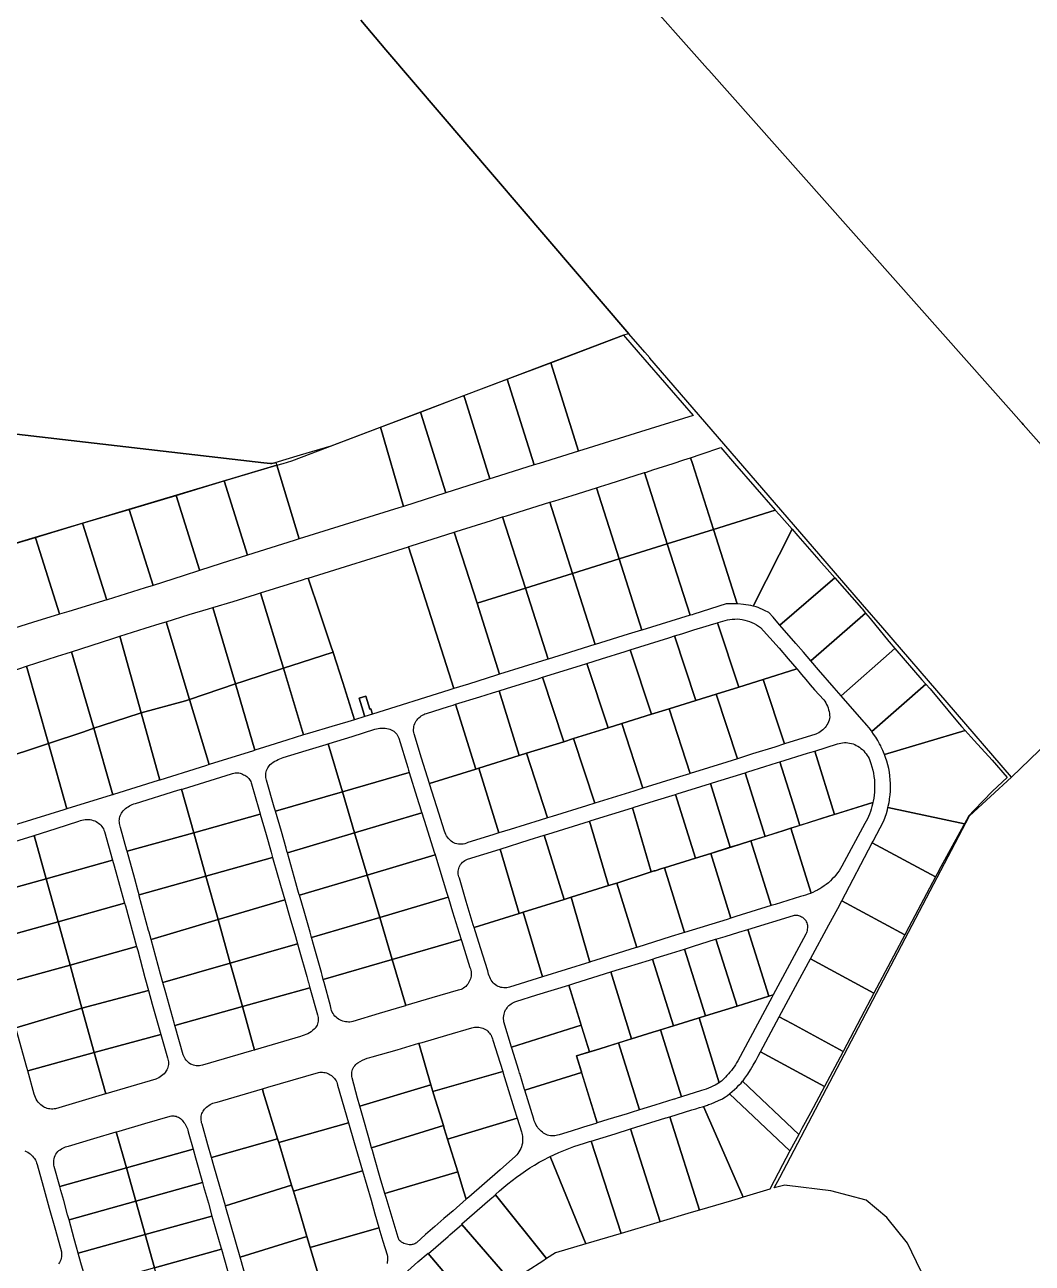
# Model space of a CAD drawing. Header units: metres. Extents: x 3 to 1005126, y 39 to 4383651.
# Drawn here: x 489424 to 489935, y 4357389 to 4358018 of the extents above; entities that cross this region are included whole.
import ezdxf

# ---------------------------------------------------------------- set-up
doc = ezdxf.new("R2010")
doc.units = ezdxf.units.M
doc.header["$MEASUREMENT"] = 0
doc.layers.add('TM_Llucmajor', color=7, linetype='Continuous')

msp = doc.modelspace()

# ---------------------------------------------------------------- linework, layer by layer
at = {"layer": 'TM_Llucmajor', "linetype": 'Continuous', "flags": 128}
for points in [[(490451.25, 4358149.71), (490100.95, 4357807.8), (490013.65, 4357721.66), (489949.23, 4357794.32), (489930.83, 4357815.08), (489930.2, 4357815.79), (489929.73, 4357816.33), (489924.67, 4357822.03), (489771.19, 4357995.14), (489770.61, 4357995.8), (489697.77, 4358077.93)], [(489697.77, 4358077.93), (489770.61, 4357995.8), (489771.19, 4357995.14), (489924.67, 4357822.03), (489929.73, 4357816.33), (489930.2, 4357815.79), (489930.83, 4357815.08), (489949.23, 4357794.32), (490013.65, 4357721.66), (489924.93, 4357635.99), (489859.52, 4357711.82), (489849.18, 4357723.81), (489827.11, 4357749.4), (489827.07, 4357749.44), (489741.28, 4357848.89), (489741.19, 4357849), (489738.67, 4357851.92), (489730.68, 4357861.25), (489607.33, 4358005.41), (489594.49, 4358020.4)], [(489594.49, 4358020.4), (489607.33, 4358005.41), (489730.68, 4357861.25), (489727.95, 4357860.51), (489698.51, 4357849.36), (489579.26, 4357804.2), (489563.78, 4357799.57), (489550.99, 4357795.74), (489549.41, 4357795.27), (489549.35, 4357795.28), (489548.73, 4357795.35), (489545.3, 4357795.74), (489275.05, 4357827.04), (489197.9, 4357870.55), (489175.81, 4357883.06), (489182.69, 4357896.68), (489182.79, 4357896.87), (489182.56, 4357896.78), (489182.15, 4357897.06), (489182.15, 4357897.06), (489049.69, 4358003.49)], [(489936.37, 4357365.1), (489924.44, 4357362.68), (489916.48, 4357362.11), (489914.2, 4357361.94), (489902, 4357365.1), (489891.23, 4357373.43), (489878.88, 4357385.35), (489872, 4357399.34), (489861.65, 4357412.44), (489851.07, 4357421.27), (489833.22, 4357426.05), (489810.91, 4357428.74), (489810.84, 4357428.74), (489809.8, 4357428.87), (489805.09, 4357427.63), (489804.42, 4357427.45), (489804.42, 4357427.45), (489807.17, 4357432.7), (489903.47, 4357616.43), (489924.93, 4357635.99), (490013.65, 4357721.66)], [(489416.77, 4357602.77), (489428.2, 4357606.22), (489428.38, 4357606.27), (489428.76, 4357606.39), (489434.82, 4357584.48), (489401.17, 4357575.07)], [(489423.96, 4357446.29), (489424.74, 4357445.98), (489425.48, 4357445.61), (489426.16, 4357445.17), (489426.8, 4357444.68), (489427.4, 4357444.15), (489427.96, 4357443.57), (489428.48, 4357442.96), (489428.94, 4357442.31), (489429.36, 4357441.61), (489429.71, 4357440.88), (489430.02, 4357440.14), (489430.26, 4357439.37), (489433.36, 4357428.27), (489436.45, 4357417.15), (489439.51, 4357406.06), (489442.56, 4357394.92), (489442.65, 4357394.13), (489442.66, 4357393.33), (489442.6, 4357392.53), (489442.46, 4357391.74), (489442.25, 4357390.97), (489441.96, 4357390.23), (489441.61, 4357389.51), (489441.18, 4357388.83)], [(489574.25, 4357379.07), (489568.9, 4357397.17), (489603.75, 4357407.17), (489605.77, 4357400.34), (489607.89, 4357393.42), (489608.04, 4357392.7), (489608.12, 4357391.98), (489608.15, 4357391.25), (489608.11, 4357390.51), (489608.01, 4357389.79), (489607.86, 4357389.08)]]:
    msp.add_lwpolyline(points, dxfattribs=at)
for points in [[(489197.9, 4357870.55), (489275.05, 4357827.04), (489545.3, 4357795.74), (489548.73, 4357795.35), (489549.35, 4357795.28), (489549.41, 4357795.27), (489550.99, 4357795.74), (489551.48, 4357795.89), (489551.9, 4357794.45), (489231.99, 4357698.77), (489110.6, 4357665.63), (489099.22, 4357662.52), (489098.12, 4357667.8), (489097.96, 4357668.55), (489184.67, 4357692.8), (489229.74, 4357705.96), (489156.91, 4357842.17), (489156.34, 4357843.49), (489156.32, 4357844.52), (489175.81, 4357883.06), (489197.9, 4357870.55)], [(489705.01, 4357801.62), (489690.93, 4357846.49), (489727.95, 4357860.51), (489735.38, 4357851.91), (489763.19, 4357819.72), (489736.53, 4357811.48), (489709.89, 4357803.14), (489705.01, 4357801.62)], [(489682.57, 4357794.61), (489668.9, 4357838.15), (489690.93, 4357846.49), (489705.01, 4357801.62), (489685.15, 4357795.42), (489682.57, 4357794.61)], [(489647.46, 4357827.91), (489646.86, 4357829.81), (489668.9, 4357838.15), (489682.57, 4357794.61), (489661.82, 4357788.14), (489660.12, 4357787.6), (489647.46, 4357827.91)], [(489625.02, 4357820.87), (489624.83, 4357821.47), (489646.86, 4357829.81), (489647.46, 4357827.91), (489660.12, 4357787.6), (489637.71, 4357780.44), (489625.02, 4357820.87)], [(489637.71, 4357780.44), (489616.23, 4357773.57), (489604.61, 4357813.81), (489624.83, 4357821.47), (489625.02, 4357820.87), (489637.71, 4357780.44)], [(489616.23, 4357773.57), (489613.84, 4357772.81), (489563.3, 4357757.06), (489551.9, 4357794.45), (489555.14, 4357795.42), (489559.55, 4357796.74), (489604.61, 4357813.81), (489616.23, 4357773.57)], [(489762.84, 4357795.42), (489761.92, 4357798.29), (489767.24, 4357800.06), (489777.25, 4357803.39), (489784.21, 4357795.42), (489804.91, 4357771.72), (489773.53, 4357761.9), (489762.84, 4357795.42)], [(489537.08, 4357748.78), (489525.23, 4357786.48), (489551.9, 4357794.45), (489563.3, 4357757.06), (489560.74, 4357756.26), (489537.08, 4357748.78)], [(489750.08, 4357754.56), (489738.55, 4357790.69), (489739.59, 4357791.02), (489742.84, 4357792.07), (489753.15, 4357795.42), (489758.44, 4357797.14), (489761.92, 4357798.29), (489762.84, 4357795.42), (489773.53, 4357761.9), (489750.08, 4357754.56)], [(489512.75, 4357740.99), (489512.65, 4357741.29), (489500.76, 4357779.16), (489525.23, 4357786.48), (489537.08, 4357748.78), (489523.76, 4357744.56), (489512.75, 4357740.99)], [(489725.7, 4357746.92), (489714.19, 4357783.01), (489716.18, 4357783.63), (489720.7, 4357785.03), (489738.55, 4357790.69), (489750.08, 4357754.56), (489725.7, 4357746.92)], [(489701.99, 4357739.5), (489690.46, 4357775.63), (489692.99, 4357776.42), (489701.77, 4357779.16), (489714.19, 4357783.01), (489725.7, 4357746.92), (489701.99, 4357739.5)], [(489489.09, 4357733.42), (489476.96, 4357772.04), (489500.76, 4357779.16), (489512.65, 4357741.29), (489512.75, 4357740.99), (489504.46, 4357738.3), (489489.09, 4357733.42)], [(489678.09, 4357732.02), (489666.56, 4357768.17), (489668.59, 4357768.8), (489690.46, 4357775.63), (489701.99, 4357739.5), (489678.09, 4357732.02)], [(489489.09, 4357733.42), (489485.12, 4357732.16), (489465.74, 4357726.13), (489465.59, 4357726.09), (489465.48, 4357726.45), (489453.49, 4357764.61), (489453.37, 4357764.98), (489476.96, 4357772.04), (489489.09, 4357733.42)], [(489653.55, 4357724.33), (489642.03, 4357760.44), (489643.02, 4357760.75), (489660.89, 4357766.4), (489666.56, 4357768.17), (489678.09, 4357732.02), (489653.55, 4357724.33)], [(489785.6, 4357724.07), (489773.53, 4357761.9), (489804.91, 4357771.72), (489807.05, 4357769.27), (489813.46, 4357761.93), (489793.7, 4357722.89), (489792.48, 4357723.2), (489788.79, 4357723.69), (489786, 4357724.07), (489785.6, 4357724.07)], [(489465.59, 4357726.09), (489446.33, 4357720.22), (489441.68, 4357718.8), (489441.63, 4357718.95), (489429.64, 4357757.11), (489429.42, 4357757.82), (489453.37, 4357764.98), (489453.49, 4357764.61), (489465.48, 4357726.45), (489465.59, 4357726.09)], [(489761.67, 4357718.25), (489750.08, 4357754.56), (489773.53, 4357761.9), (489785.6, 4357724.07), (489779.96, 4357724.07), (489763.61, 4357718.86), (489762.67, 4357718.56), (489761.67, 4357718.25)], [(489807.29, 4357713.28), (489804.61, 4357716.38), (489803.79, 4357717.33), (489801.66, 4357719.64), (489799.5, 4357720.72), (489796.26, 4357722.23), (489795.32, 4357722.47), (489793.7, 4357722.89), (489813.46, 4357761.93), (489816.43, 4357758.53), (489827.08, 4357746.34), (489827.03, 4357746.5), (489832.68, 4357740.09), (489835.16, 4357737.28), (489807.29, 4357713.28)], [(489441.68, 4357718.8), (489427.91, 4357714.58), (489409.51, 4357708.86), (489391.15, 4357703.04), (489372.81, 4357697.15), (489356.55, 4357692.2), (489340.25, 4357687.36), (489323.92, 4357682.65), (489307.55, 4357678.04), (489270.61, 4357667.88), (489233.67, 4357657.77), (489206.77, 4357650.21), (489179.87, 4357642.67), (489152.96, 4357635.16), (489126.03, 4357627.69), (489116.85, 4357625.13), (489110.6, 4357665.63), (489231.99, 4357698.77), (489429.42, 4357757.82), (489429.64, 4357757.11), (489441.63, 4357718.95), (489441.68, 4357718.8)], [(489653.55, 4357724.33), (489665.04, 4357688.31), (489663.38, 4357687.79), (489649.18, 4357683.34), (489641.84, 4357681.03), (489630.34, 4357717.06), (489618.85, 4357753.1), (489618.98, 4357753.14), (489620.06, 4357753.48), (489642.03, 4357760.44), (489653.55, 4357724.33)], [(489737.24, 4357710.78), (489725.7, 4357746.92), (489750.08, 4357754.56), (489761.67, 4357718.25), (489737.24, 4357710.78)], [(489580.46, 4357699.51), (489579.72, 4357701.8), (489573.83, 4357719.51), (489567.8, 4357737.16), (489618.85, 4357753.1), (489630.34, 4357717.06), (489641.84, 4357681.03), (489639.32, 4357680.24), (489600.54, 4357668.06), (489599.69, 4357670.7), (489599.1, 4357670.51), (489597.1, 4357677.16), (489593.7, 4357676.14), (489595.7, 4357669.49), (489596.32, 4357667.78), (489596.6, 4357666.83), (489591.39, 4357665.19), (489585.46, 4357684.05), (489580.49, 4357699.4), (489580.46, 4357699.51)], [(489713.5, 4357703.44), (489701.99, 4357739.5), (489725.7, 4357746.92), (489737.24, 4357710.78), (489737, 4357710.71), (489730.23, 4357708.64), (489713.5, 4357703.44)], [(489555.26, 4357691.38), (489543.69, 4357729.66), (489564.91, 4357736.26), (489566.89, 4357736.88), (489567.8, 4357737.16), (489573.83, 4357719.51), (489579.72, 4357701.8), (489580.46, 4357699.51), (489564.29, 4357694.34), (489555.26, 4357691.38)], [(489689.58, 4357696), (489678.09, 4357732.02), (489701.99, 4357739.5), (489713.5, 4357703.44), (489713.37, 4357703.4), (489697.84, 4357698.58), (489689.58, 4357696)], [(489822.96, 4357695.15), (489819.19, 4357699.51), (489815.34, 4357703.96), (489807.29, 4357713.28), (489835.16, 4357737.28), (489848.67, 4357721.95), (489849.06, 4357721.5), (489850.82, 4357719.35), (489822.96, 4357695.15)], [(489530.9, 4357683.38), (489519.53, 4357722.23), (489529.73, 4357725.31), (489541.13, 4357728.86), (489543.69, 4357729.66), (489555.26, 4357691.38), (489535.14, 4357684.8), (489530.9, 4357683.38)], [(489665.04, 4357688.31), (489653.55, 4357724.33), (489678.09, 4357732.02), (489689.58, 4357696), (489688.96, 4357695.8), (489665.04, 4357688.31)], [(489507.64, 4357675.57), (489495.82, 4357715), (489507.41, 4357718.58), (489517.17, 4357721.52), (489519.53, 4357722.23), (489530.9, 4357683.38), (489507.64, 4357675.57)], [(489838.4, 4357677.34), (489834.88, 4357681.39), (489826.9, 4357690.59), (489822.96, 4357695.15), (489850.82, 4357719.35), (489853.1, 4357716.55), (489862.6, 4357704.91), (489862.67, 4357704.83), (489865.65, 4357701.4), (489838.4, 4357677.34)], [(489483.04, 4357668.65), (489472.26, 4357707.64), (489485.12, 4357711.7), (489492.77, 4357714.06), (489495.82, 4357715), (489507.64, 4357675.57), (489505.56, 4357674.87), (489483.04, 4357668.65)], [(489764.58, 4357674.99), (489753.85, 4357707.76), (489757.52, 4357708.92), (489763.66, 4357710.82), (489769.8, 4357712.69), (489773.75, 4357713.87), (489775.66, 4357714.44), (489786.36, 4357681.78), (489774.94, 4357678.22), (489764.58, 4357674.99)], [(489786.36, 4357681.78), (489775.66, 4357714.44), (489775.96, 4357714.53), (489777.12, 4357714.95), (489778.3, 4357715.32), (489779.49, 4357715.64), (489780.7, 4357715.9), (489781.92, 4357716.1), (489783.14, 4357716.25), (489784.38, 4357716.34), (489785.62, 4357716.38), (489786.89, 4357716.28), (489788.17, 4357716.09), (489789.43, 4357715.84), (489790.67, 4357715.5), (489791.89, 4357715.09), (489793.08, 4357714.61), (489794.24, 4357714.05), (489795.36, 4357713.43), (489796.45, 4357712.74), (489797.49, 4357711.98), (489802.19, 4357706.75), (489806.84, 4357701.49), (489811.45, 4357696.19), (489815.88, 4357690.99), (489798.84, 4357685.67), (489786.36, 4357681.78)], [(489458.97, 4357660.87), (489447.67, 4357699.77), (489462.88, 4357704.68), (489468.62, 4357706.49), (489472.26, 4357707.64), (489483.04, 4357668.65), (489482.55, 4357668.51), (489463.25, 4357662.33), (489458.97, 4357660.87)], [(489742.07, 4357667.96), (489731.34, 4357700.71), (489750.87, 4357706.83), (489751.39, 4357706.99), (489753.85, 4357707.76), (489764.58, 4357674.99), (489751.05, 4357670.77), (489742.07, 4357667.96)], [(489435.95, 4357653.18), (489424.84, 4357692.4), (489440.68, 4357697.51), (489444.94, 4357698.89), (489447.67, 4357699.77), (489458.97, 4357660.87), (489453.9, 4357659.13), (489435.95, 4357653.18)], [(489565.51, 4357657.47), (489555.26, 4357691.38), (489564.29, 4357694.34), (489580.46, 4357699.51), (489580.49, 4357699.4), (489585.46, 4357684.05), (489591.39, 4357665.19), (489587.91, 4357664.17), (489579.9, 4357661.83), (489568.47, 4357658.39), (489565.51, 4357657.47)], [(489720.09, 4357661.11), (489709.37, 4357693.83), (489716.77, 4357696.15), (489728.72, 4357699.89), (489731.34, 4357700.71), (489742.07, 4357667.96), (489727, 4357663.26), (489720.09, 4357661.11)], [(489853.91, 4357659.29), (489853.75, 4357659.51), (489852.58, 4357661.02), (489851.35, 4357662.49), (489850.32, 4357663.63), (489850.06, 4357663.91), (489838.4, 4357677.34), (489865.65, 4357701.4), (489879.4, 4357685.55), (489881.35, 4357683.3), (489853.91, 4357659.29)], [(489408.86, 4357644.2), (489397.33, 4357683.7), (489397.76, 4357683.83), (489398.32, 4357684.01), (489419.25, 4357690.6), (489420.93, 4357691.14), (489424.84, 4357692.4), (489435.95, 4357653.18), (489408.86, 4357644.2)], [(489697.54, 4357654.07), (489686.84, 4357686.76), (489706.06, 4357692.79), (489709.37, 4357693.83), (489720.09, 4357661.11), (489702.59, 4357655.65), (489697.54, 4357654.07)], [(489530.9, 4357683.38), (489535.14, 4357684.8), (489555.26, 4357691.38), (489565.51, 4357657.47), (489557.07, 4357654.85), (489545.69, 4357651.22), (489540.77, 4357649.68), (489530.9, 4357683.38)], [(489675.01, 4357647.04), (489664.76, 4357679.91), (489668.57, 4357681.09), (489682.16, 4357685.29), (489684.01, 4357685.87), (489686.84, 4357686.76), (489697.54, 4357654.07), (489678.64, 4357648.17), (489675.01, 4357647.04)], [(489785.69, 4357645.4), (489774.94, 4357678.22), (489786.36, 4357681.78), (489798.84, 4357685.67), (489809.57, 4357652.89), (489804.65, 4357651.34), (489793.44, 4357647.83), (489785.69, 4357645.4)], [(489809.57, 4357652.89), (489798.84, 4357685.67), (489815.88, 4357690.99), (489816, 4357690.85), (489816.86, 4357689.81), (489818.2, 4357688.21), (489820.42, 4357685.6), (489822.65, 4357683.01), (489824.92, 4357680.44), (489827.22, 4357677.9), (489829.54, 4357675.38), (489830.07, 4357674.6), (489830.56, 4357673.79), (489831, 4357672.95), (489831.39, 4357672.09), (489831.72, 4357671.2), (489832, 4357670.3), (489832.23, 4357669.39), (489832.42, 4357668.46), (489832.53, 4357667.53), (489832.59, 4357666.59), (489832.43, 4357665.76), (489832.22, 4357664.95), (489831.93, 4357664.15), (489831.59, 4357663.38), (489831.19, 4357662.64), (489830.74, 4357661.93), (489830.23, 4357661.26), (489829.67, 4357660.63), (489829.07, 4357660.04), (489828.42, 4357659.5), (489827.74, 4357659.01), (489827.02, 4357658.56), (489826.27, 4357658.19), (489825.49, 4357657.88), (489809.57, 4357652.89)], [(489517.57, 4357642.44), (489507.64, 4357675.57), (489530.9, 4357683.38), (489540.77, 4357649.68), (489540.16, 4357649.49), (489517.57, 4357642.44)], [(489652.91, 4357640.15), (489642.65, 4357673.04), (489654.98, 4357676.88), (489661.47, 4357678.89), (489664.76, 4357679.91), (489675.01, 4357647.04), (489654.42, 4357640.62), (489652.91, 4357640.15)], [(489860.38, 4357647.56), (489860.27, 4357647.84), (489859.53, 4357649.61), (489858.73, 4357651.35), (489858.45, 4357651.9), (489857.86, 4357653.05), (489856.93, 4357654.72), (489855.93, 4357656.36), (489854.87, 4357657.96), (489853.91, 4357659.29), (489881.35, 4357683.3), (489883.49, 4357680.83), (489897.38, 4357664.2), (489899.5, 4357661.85), (489901.38, 4357659.77), (489860.38, 4357647.56)], [(489492.46, 4357634.57), (489483.04, 4357668.65), (489505.56, 4357674.87), (489507.64, 4357675.57), (489517.57, 4357642.44), (489515.8, 4357641.88), (489512.94, 4357640.99), (489492.46, 4357634.57)], [(489595.7, 4357669.49), (489593.7, 4357676.14), (489597.1, 4357677.16), (489599.1, 4357670.51), (489599.69, 4357670.7), (489600.54, 4357668.06), (489596.6, 4357666.83), (489596.32, 4357667.78), (489595.7, 4357669.49)], [(489629.37, 4357632.81), (489625.38, 4357645.63), (489621.56, 4357657.99), (489621.42, 4357658.74), (489621.34, 4357659.5), (489621.33, 4357660.26), (489621.39, 4357661.02), (489621.52, 4357661.78), (489621.72, 4357662.51), (489621.97, 4357663.23), (489622.29, 4357663.92), (489622.66, 4357664.58), (489623.1, 4357665.21), (489623.58, 4357665.75), (489624.09, 4357666.26), (489624.64, 4357666.72), (489625.22, 4357667.15), (489625.83, 4357667.54), (489626.47, 4357667.88), (489627.13, 4357668.16), (489627.82, 4357668.41), (489639.02, 4357671.91), (489641.39, 4357672.65), (489642.65, 4357673.04), (489652.91, 4357640.15), (489629.37, 4357632.81)], [(489761.81, 4357637.93), (489751.05, 4357670.77), (489764.58, 4357674.99), (489774.94, 4357678.22), (489785.69, 4357645.4), (489780.27, 4357643.71), (489761.81, 4357637.93)], [(489468.77, 4357627.15), (489458.97, 4357660.87), (489463.25, 4357662.33), (489482.55, 4357668.51), (489483.04, 4357668.65), (489492.46, 4357634.57), (489491.65, 4357634.32), (489468.96, 4357627.21), (489468.77, 4357627.15)], [(489737.77, 4357630.39), (489727, 4357663.26), (489742.07, 4357667.96), (489751.05, 4357670.77), (489761.81, 4357637.93), (489761.38, 4357637.8), (489756.38, 4357636.23), (489737.77, 4357630.39)], [(489445.38, 4357619.91), (489435.95, 4357653.18), (489453.9, 4357659.13), (489458.97, 4357660.87), (489468.77, 4357627.15), (489467.92, 4357626.89), (489445.38, 4357619.91)], [(489585.18, 4357628.63), (489577.93, 4357652.98), (489578.48, 4357653.15), (489590.1, 4357656.74), (489601.73, 4357660.35), (489602.57, 4357660.6), (489603.43, 4357660.79), (489604.29, 4357660.92), (489605.17, 4357660.98), (489606.04, 4357660.98), (489606.92, 4357660.92), (489607.78, 4357660.79), (489608.64, 4357660.6), (489609.34, 4357660.4), (489610, 4357660.13), (489610.65, 4357659.79), (489611.26, 4357659.38), (489611.82, 4357658.92), (489612.33, 4357658.41), (489612.78, 4357657.84), (489613.18, 4357657.23), (489613.5, 4357656.59), (489613.78, 4357655.91), (489618.36, 4357640.92), (489618.79, 4357639.54), (489619.12, 4357638.48), (489585.18, 4357628.63)], [(489713.35, 4357622.79), (489702.59, 4357655.65), (489720.09, 4357661.11), (489727, 4357663.26), (489737.77, 4357630.39), (489733.17, 4357628.95), (489726.56, 4357626.88), (489713.35, 4357622.79)], [(489689.38, 4357615.37), (489678.64, 4357648.17), (489697.54, 4357654.07), (489702.59, 4357655.65), (489713.35, 4357622.79), (489709.18, 4357621.5), (489691.7, 4357616.09), (489689.38, 4357615.37)], [(489862.14, 4357620.56), (489862.32, 4357621.29), (489862.7, 4357623.19), (489862.87, 4357624.3), (489863, 4357625.1), (489863.22, 4357627.03), (489863.36, 4357628.96), (489863.42, 4357630.89), (489863.42, 4357632.83), (489863.3, 4357634.76), (489863.13, 4357636.7), (489862.88, 4357638.62), (489862.54, 4357640.53), (489862.08, 4357642.39), (489861.54, 4357644.23), (489860.94, 4357646.05), (489860.38, 4357647.56), (489901.38, 4357659.77), (489905.96, 4357654.7), (489914.96, 4357644.75), (489922.62, 4357635.95), (489915.22, 4357628.91), (489905.96, 4357619.35), (489903.14, 4357616.44), (489900.99, 4357612.35), (489862.14, 4357620.56)], [(489418.66, 4357611.63), (489408.86, 4357644.2), (489435.95, 4357653.18), (489445.38, 4357619.91), (489443.81, 4357619.43), (489420.24, 4357612.13), (489419.43, 4357611.87), (489418.66, 4357611.63)], [(489551.24, 4357618.77), (489550.79, 4357620.31), (489550.66, 4357620.76), (489546.66, 4357634.58), (489546.48, 4357635.26), (489546.36, 4357635.95), (489546.3, 4357636.65), (489546.3, 4357637.36), (489546.38, 4357638.06), (489546.52, 4357638.75), (489546.72, 4357639.43), (489546.96, 4357640.08), (489547.28, 4357640.71), (489547.65, 4357641.31), (489548.08, 4357641.88), (489548.55, 4357642.4), (489549.29, 4357643.01), (489550.05, 4357643.58), (489550.85, 4357644.1), (489551.68, 4357644.58), (489552.53, 4357645.01), (489553.4, 4357645.39), (489554.3, 4357645.73), (489555.22, 4357646.01), (489566.85, 4357649.56), (489576.99, 4357652.69), (489577.93, 4357652.98), (489585.18, 4357628.63), (489551.24, 4357618.77)], [(489664.68, 4357607.73), (489654.42, 4357640.62), (489675.01, 4357647.04), (489678.64, 4357648.17), (489689.38, 4357615.37), (489685.53, 4357614.18), (489670.29, 4357609.48), (489664.68, 4357607.73)], [(489817.4, 4357611.51), (489814.96, 4357619.32), (489807.29, 4357643.84), (489821.32, 4357648.2), (489822.45, 4357648.55), (489824.96, 4357649.33), (489835.05, 4357617.06), (489832.18, 4357616.16), (489817.4, 4357611.51)], [(489835.05, 4357617.06), (489824.96, 4357649.33), (489836.48, 4357652.91), (489837.34, 4357653.18), (489838.22, 4357653.38), (489839.1, 4357653.52), (489840, 4357653.59), (489840.9, 4357653.59), (489841.8, 4357653.52), (489842.68, 4357653.38), (489843.56, 4357653.18), (489844.42, 4357652.91), (489845.26, 4357652.58), (489846.06, 4357652.19), (489846.84, 4357651.73), (489847.64, 4357651.21), (489848.42, 4357650.64), (489849.14, 4357650.02), (489849.83, 4357649.36), (489850.48, 4357648.65), (489851.08, 4357647.91), (489851.63, 4357647.13), (489852.13, 4357646.31), (489852.58, 4357645.46), (489852.97, 4357644.59), (489853.52, 4357642.98), (489853.99, 4357641.34), (489854.42, 4357639.68), (489854.76, 4357638.01), (489855.05, 4357636.32), (489855.28, 4357634.63), (489855.36, 4357633.09), (489855.38, 4357631.55), (489855.34, 4357630), (489855.25, 4357628.46), (489855.1, 4357626.93), (489854.9, 4357625.4), (489854.64, 4357623.88), (489854.49, 4357623.17), (489835.05, 4357617.06)], [(489799.75, 4357605.96), (489789.63, 4357638.33), (489790.99, 4357638.75), (489799.7, 4357641.47), (489806.15, 4357643.48), (489807.29, 4357643.84), (489814.96, 4357619.32), (489817.4, 4357611.51), (489812.89, 4357610.09), (489809.29, 4357608.96), (489799.75, 4357605.96)], [(489509.75, 4357607.84), (489503.57, 4357629.91), (489504.5, 4357630.2), (489528.86, 4357637.71), (489529.46, 4357637.95), (489530.09, 4357638.12), (489530.72, 4357638.23), (489531.37, 4357638.28), (489532.01, 4357638.27), (489532.66, 4357638.2), (489533.28, 4357638.06), (489533.9, 4357637.86), (489534.5, 4357637.6), (489535.06, 4357637.29), (489535.65, 4357637.02), (489536.2, 4357636.7), (489536.73, 4357636.33), (489537.21, 4357635.9), (489537.65, 4357635.45), (489538.05, 4357634.93), (489538.38, 4357634.4), (489538.69, 4357633.81), (489538.92, 4357633.22), (489539.09, 4357632.6), (489542.84, 4357619.77), (489543.3, 4357618.17), (489543.55, 4357617.3), (489509.75, 4357607.84)], [(489591.36, 4357607.84), (489585.18, 4357628.63), (489619.12, 4357638.48), (489622.99, 4357625.95), (489625.21, 4357618.88), (489625.24, 4357618.8), (489625.49, 4357618), (489591.36, 4357607.84)], [(489664.68, 4357607.73), (489661.57, 4357606.76), (489648.89, 4357602.81), (489648.14, 4357602.5), (489647.36, 4357602.25), (489646.56, 4357602.09), (489645.75, 4357602), (489644.93, 4357601.99), (489644.12, 4357602.06), (489643.32, 4357602.2), (489642.53, 4357602.43), (489641.77, 4357602.72), (489641.04, 4357603.09), (489640.35, 4357603.62), (489639.72, 4357604.2), (489639.12, 4357604.84), (489638.58, 4357605.52), (489638.1, 4357606.24), (489637.68, 4357607), (489637.32, 4357607.79), (489637.02, 4357608.61), (489633.1, 4357620.93), (489629.44, 4357632.59), (489629.37, 4357632.81), (489652.91, 4357640.15), (489654.42, 4357640.62), (489664.68, 4357607.73)], [(489782.1, 4357600.42), (489771.98, 4357632.8), (489775.84, 4357634.01), (489777.4, 4357634.5), (489789.63, 4357638.33), (489799.75, 4357605.96), (489792.52, 4357603.69), (489786.71, 4357601.87), (489782.1, 4357600.42)], [(489475.97, 4357598.39), (489475.84, 4357598.87), (489472.63, 4357610.52), (489472.38, 4357611.15), (489472.19, 4357611.79), (489472.05, 4357612.47), (489471.99, 4357613.15), (489471.96, 4357613.82), (489472, 4357614.49), (489472.1, 4357615.18), (489472.26, 4357615.84), (489472.47, 4357616.49), (489472.74, 4357617.11), (489473.07, 4357617.71), (489473.44, 4357618.28), (489473.96, 4357618.91), (489474.52, 4357619.49), (489475.11, 4357620.06), (489475.75, 4357620.58), (489476.41, 4357621.04), (489477.11, 4357621.48), (489477.83, 4357621.86), (489478.57, 4357622.2), (489479.33, 4357622.48), (489480.12, 4357622.71), (489501.76, 4357629.36), (489503.57, 4357629.91), (489509.75, 4357607.84), (489475.97, 4357598.39)], [(489557.27, 4357597.7), (489557.04, 4357598.54), (489556.61, 4357600.05), (489554.22, 4357608.48), (489551.24, 4357618.77), (489585.18, 4357628.63), (489591.36, 4357607.84), (489557.27, 4357597.7)], [(489782.1, 4357600.42), (489772.15, 4357597.29), (489764.44, 4357594.87), (489754.32, 4357627.28), (489755.08, 4357627.52), (489771.98, 4357632.8), (489782.1, 4357600.42)], [(489741.99, 4357587.94), (489732.48, 4357620.48), (489733.36, 4357620.75), (489743.68, 4357623.96), (489754.32, 4357627.28), (489764.44, 4357594.87), (489748.68, 4357590.04), (489747.3, 4357589.62), (489743.89, 4357588.55), (489743.43, 4357588.4), (489741.99, 4357587.94)], [(489823.2, 4357577.19), (489812.89, 4357610.09), (489832.18, 4357616.16), (489854.49, 4357623.17), (489854.32, 4357622.38), (489854.02, 4357621.09), (489853.64, 4357619.8), (489853.24, 4357618.56), (489852.78, 4357617.32), (489852.27, 4357616.1), (489851.72, 4357614.91), (489851.12, 4357613.73), (489850.47, 4357612.58), (489838.74, 4357590.9), (489838.07, 4357589.71), (489837.34, 4357588.56), (489836.55, 4357587.44), (489835.72, 4357586.36), (489834.83, 4357585.32), (489833.9, 4357584.33), (489832.92, 4357583.38), (489831.89, 4357582.46), (489830.83, 4357581.62), (489829.72, 4357580.82), (489828.64, 4357580.08), (489827.52, 4357579.38), (489826.81, 4357578.97), (489826.39, 4357578.72), (489825.22, 4357578.11), (489824.04, 4357577.55), (489823.2, 4357577.19)], [(489515.93, 4357585.77), (489509.75, 4357607.84), (489543.55, 4357617.3), (489546.52, 4357606.92), (489549.06, 4357597.93), (489549.81, 4357595.26), (489515.93, 4357585.77)], [(489597.78, 4357586.26), (489591.36, 4357607.84), (489625.49, 4357618), (489627.69, 4357611), (489631.87, 4357597.88), (489632.23, 4357596.76), (489632.3, 4357596.53), (489597.78, 4357586.26)], [(489720.34, 4357580.99), (489710.66, 4357613.71), (489711.52, 4357613.98), (489732.48, 4357620.48), (489741.99, 4357587.94), (489724.45, 4357582.28), (489720.34, 4357580.99)], [(489886.27, 4357585.44), (489854.2, 4357602.75), (489854.6, 4357603.52), (489860.03, 4357613.89), (489860.72, 4357615.7), (489861.33, 4357617.54), (489861.86, 4357619.4), (489862.14, 4357620.56), (489900.99, 4357612.35), (489900.56, 4357611.54), (489888.97, 4357590.53), (489887.07, 4357586.95), (489886.27, 4357585.44)], [(489434.82, 4357584.48), (489428.76, 4357606.39), (489439.94, 4357609.92), (489451.45, 4357613.72), (489452.22, 4357614.02), (489453.02, 4357614.26), (489453.83, 4357614.43), (489454.65, 4357614.54), (489455.49, 4357614.58), (489456.3, 4357614.56), (489457.14, 4357614.47), (489457.94, 4357614.31), (489458.74, 4357614.1), (489459.52, 4357613.81), (489460.18, 4357613.47), (489460.83, 4357613.1), (489461.45, 4357612.65), (489462.02, 4357612.16), (489462.55, 4357611.63), (489463.04, 4357611.04), (489463.49, 4357610.45), (489463.87, 4357609.79), (489464.2, 4357609.13), (489464.49, 4357608.43), (489468.55, 4357593.91), (489434.82, 4357584.48)], [(489697.72, 4357573.91), (489687.56, 4357606.55), (489689.42, 4357607.13), (489710.66, 4357613.71), (489720.34, 4357580.99), (489701.28, 4357575.02), (489697.72, 4357573.91)], [(489802.87, 4357570.79), (489792.52, 4357603.69), (489809.29, 4357608.96), (489812.89, 4357610.09), (489823.2, 4357577.19), (489822.83, 4357577.03), (489821.6, 4357576.56), (489820.36, 4357576.14), (489819.09, 4357575.78), (489817.82, 4357575.45), (489804.84, 4357571.4), (489802.87, 4357570.79)], [(489482, 4357576.27), (489481.35, 4357578.69), (489479.83, 4357584.36), (489475.97, 4357598.39), (489509.75, 4357607.84), (489515.93, 4357585.77), (489482, 4357576.27)], [(489563.43, 4357576.04), (489563.35, 4357576.3), (489562.66, 4357578.71), (489561.62, 4357582.33), (489557.27, 4357597.7), (489591.36, 4357607.84), (489597.78, 4357586.26), (489563.43, 4357576.04)], [(489675.02, 4357566.8), (489665.22, 4357599.56), (489680.07, 4357604.23), (489687.56, 4357606.55), (489697.72, 4357573.91), (489677.03, 4357567.43), (489675.02, 4357566.8)], [(489782.46, 4357564.44), (489772.15, 4357597.29), (489786.71, 4357601.87), (489792.52, 4357603.69), (489802.87, 4357570.79), (489784.97, 4357565.21), (489782.46, 4357564.44)], [(489652.09, 4357559.62), (489651.63, 4357561.11), (489648.06, 4357572.89), (489644.59, 4357584.7), (489644.32, 4357585.38), (489644.13, 4357586.09), (489644, 4357586.82), (489643.96, 4357587.55), (489643.99, 4357588.28), (489644.1, 4357589.01), (489644.28, 4357589.72), (489644.53, 4357590.41), (489644.85, 4357591.08), (489645.24, 4357591.7), (489645.69, 4357592.28), (489646.19, 4357592.81), (489646.75, 4357593.29), (489647.36, 4357593.71), (489648, 4357594.06), (489648.68, 4357594.35), (489665.22, 4357599.56), (489675.02, 4357566.8), (489652.09, 4357559.62)], [(489758.92, 4357557.17), (489748.68, 4357590.04), (489764.44, 4357594.87), (489772.15, 4357597.29), (489782.46, 4357564.44), (489780.49, 4357563.83), (489758.92, 4357557.17)], [(489870.67, 4357556.03), (489838.72, 4357573.26), (489854.2, 4357602.75), (489886.27, 4357585.44), (489872.73, 4357559.93), (489870.67, 4357556.03)], [(489440.88, 4357562.57), (489434.82, 4357584.48), (489468.55, 4357593.91), (489469.35, 4357591.05), (489472.94, 4357578.21), (489474.67, 4357571.98), (489440.88, 4357562.57)], [(489522.11, 4357563.7), (489515.93, 4357585.77), (489549.81, 4357595.26), (489550.15, 4357594.06), (489553.73, 4357581.18), (489555.08, 4357576.58), (489555.94, 4357573.68), (489522.11, 4357563.7)], [(489604.15, 4357564.85), (489597.78, 4357586.26), (489632.3, 4357596.53), (489632.44, 4357596.08), (489638.09, 4357577.69), (489638.86, 4357575.18), (489604.15, 4357564.85)], [(489515.93, 4357585.77), (489522.11, 4357563.7), (489488.08, 4357553.66), (489487.06, 4357557.34), (489486.83, 4357558.16), (489482.11, 4357575.85), (489482, 4357576.27), (489515.93, 4357585.77)], [(489569.56, 4357554.56), (489568.79, 4357557.28), (489566.1, 4357566.74), (489563.43, 4357576.04), (489597.78, 4357586.26), (489604.15, 4357564.85), (489569.56, 4357554.56)], [(489734.63, 4357549.6), (489724.45, 4357582.28), (489741.99, 4357587.94), (489743.43, 4357588.4), (489743.89, 4357588.55), (489747.3, 4357589.62), (489748.68, 4357590.04), (489758.92, 4357557.17), (489757.61, 4357556.76), (489752.09, 4357555.06), (489734.63, 4357549.6)], [(489407.26, 4357553.2), (489406.08, 4357557.52), (489402.12, 4357571.74), (489401.17, 4357575.07), (489434.82, 4357584.48), (489440.88, 4357562.57), (489407.26, 4357553.2)], [(489710.82, 4357542.15), (489701.28, 4357575.02), (489720.34, 4357580.99), (489724.45, 4357582.28), (489734.63, 4357549.6), (489733.86, 4357549.36), (489711.1, 4357542.24), (489710.82, 4357542.15)], [(489528.29, 4357541.62), (489522.11, 4357563.7), (489555.94, 4357573.68), (489558.57, 4357564.75), (489561.34, 4357555.14), (489562.4, 4357551.47), (489528.29, 4357541.62)], [(489610.51, 4357543.49), (489604.15, 4357564.85), (489638.86, 4357575.18), (489639.02, 4357574.66), (489641.16, 4357567.72), (489644.52, 4357556.86), (489645.53, 4357553.6), (489610.51, 4357543.49)], [(489686.75, 4357534.66), (489677.03, 4357567.43), (489697.72, 4357573.91), (489701.28, 4357575.02), (489710.82, 4357542.15), (489686.75, 4357534.66)], [(489854.99, 4357526.42), (489822.78, 4357543.81), (489832.13, 4357561.04), (489836.66, 4357569.35), (489838.72, 4357573.26), (489870.67, 4357556.03), (489854.99, 4357526.42)], [(489446.95, 4357540.65), (489440.88, 4357562.57), (489474.67, 4357571.98), (489475.05, 4357570.62), (489480.77, 4357550.07), (489446.95, 4357540.65)], [(489686.75, 4357534.66), (489670.09, 4357529.48), (489669.36, 4357529.28), (489668.62, 4357529.14), (489667.87, 4357529.06), (489667.12, 4357529.08), (489666.37, 4357529.15), (489665.63, 4357529.3), (489664.9, 4357529.51), (489664.2, 4357529.8), (489663.54, 4357530.14), (489662.9, 4357530.55), (489662.32, 4357531.01), (489661.76, 4357531.53), (489661.25, 4357532.21), (489660.79, 4357532.92), (489660.38, 4357533.65), (489660, 4357534.42), (489659.7, 4357535.2), (489659.43, 4357536.01), (489659.23, 4357536.83), (489659.07, 4357537.66), (489655.3, 4357549.38), (489652.09, 4357559.62), (489675.02, 4357566.8), (489677.03, 4357567.43), (489686.75, 4357534.66)], [(489801.73, 4357524.87), (489791.07, 4357558.76), (489814.12, 4357565.85), (489814.65, 4357565.95), (489815.18, 4357565.99), (489815.72, 4357565.99), (489816.26, 4357565.93), (489816.79, 4357565.82), (489817.3, 4357565.66), (489817.79, 4357565.45), (489818.26, 4357565.19), (489818.72, 4357564.89), (489819.12, 4357564.55), (489819.59, 4357564.14), (489820, 4357563.68), (489820.38, 4357563.18), (489820.69, 4357562.63), (489820.94, 4357562.05), (489821.12, 4357561.46), (489821.23, 4357560.84), (489821.28, 4357560.22), (489821.25, 4357559.55), (489821.18, 4357558.89), (489821.07, 4357558.22), (489820.92, 4357557.58), (489820.72, 4357556.93), (489820.49, 4357556.3), (489803.87, 4357525.53), (489801.73, 4357524.87)], [(489413.18, 4357531.25), (489409.99, 4357543.25), (489407.66, 4357551.74), (489407.26, 4357553.2), (489440.88, 4357562.57), (489446.95, 4357540.65), (489413.18, 4357531.25)], [(489494.14, 4357531.77), (489492.95, 4357536.06), (489488.08, 4357553.66), (489522.11, 4357563.7), (489528.29, 4357541.62), (489494.14, 4357531.77)], [(489575.49, 4357533.37), (489574.9, 4357535.51), (489574.53, 4357536.82), (489570.54, 4357551.13), (489569.7, 4357554.07), (489569.56, 4357554.56), (489604.15, 4357564.85), (489610.51, 4357543.49), (489575.49, 4357533.37)], [(489617.49, 4357520.03), (489610.51, 4357543.49), (489645.53, 4357553.6), (489645.85, 4357552.57), (489649.93, 4357539.38), (489650.19, 4357538.68), (489650.39, 4357537.96), (489650.52, 4357537.24), (489650.59, 4357536.5), (489650.59, 4357535.76), (489650.53, 4357535.02), (489650.4, 4357534.29), (489650.22, 4357533.56), (489649.95, 4357532.88), (489649.64, 4357532.2), (489649.3, 4357531.54), (489648.9, 4357530.92), (489648.44, 4357530.35), (489647.92, 4357529.81), (489647.36, 4357529.33), (489646.76, 4357528.91), (489646.1, 4357528.54), (489645.44, 4357528.24), (489644.74, 4357528), (489644.02, 4357527.83), (489630.64, 4357523.92), (489617.49, 4357520.03)], [(489769.47, 4357514.83), (489758.86, 4357548.72), (489763.4, 4357550.15), (489774.55, 4357553.7), (489774.85, 4357553.79), (489785.53, 4357519.83), (489769.47, 4357514.83)], [(489774.85, 4357553.79), (489779.43, 4357555.13), (489786.5, 4357557.29), (489791, 4357558.74), (489791.07, 4357558.76), (489801.73, 4357524.87), (489785.53, 4357519.83), (489774.85, 4357553.79)], [(489453.01, 4357518.74), (489446.95, 4357540.65), (489480.77, 4357550.07), (489481.08, 4357548.97), (489481.35, 4357548), (489484.95, 4357534.34), (489486.75, 4357527.73), (489453.01, 4357518.74)], [(489534.47, 4357519.55), (489528.29, 4357541.62), (489562.4, 4357551.47), (489563.32, 4357548.28), (489567.15, 4357534.75), (489567.88, 4357532.17), (489567.98, 4357531.81), (489568.72, 4357529.14), (489534.47, 4357519.55)], [(489753.34, 4357509.8), (489742.69, 4357543.69), (489744.56, 4357544.27), (489752.23, 4357546.64), (489758.86, 4357548.72), (489769.47, 4357514.83), (489765.73, 4357513.66), (489753.34, 4357509.8)], [(489419.46, 4357508.82), (489417.6, 4357515.49), (489413.8, 4357528.94), (489413.58, 4357529.75), (489413.18, 4357531.25), (489446.95, 4357540.65), (489453.01, 4357518.74), (489419.46, 4357508.82)], [(489500.22, 4357509.97), (489499.85, 4357511.3), (489495.57, 4357526.6), (489494.14, 4357531.77), (489528.29, 4357541.62), (489534.47, 4357519.55), (489500.22, 4357509.97)], [(489617.49, 4357520.03), (489617.42, 4357520.01), (489617.26, 4357519.96), (489615.43, 4357519.41), (489603.9, 4357515.96), (489590.56, 4357511.91), (489589.82, 4357511.78), (489589.07, 4357511.7), (489588.32, 4357511.69), (489587.57, 4357511.72), (489586.82, 4357511.82), (489586.08, 4357511.96), (489585.36, 4357512.18), (489584.65, 4357512.44), (489583.97, 4357512.75), (489583.3, 4357513.12), (489582.64, 4357513.59), (489582.02, 4357514.12), (489581.43, 4357514.7), (489580.9, 4357515.33), (489580.46, 4357516.02), (489580.06, 4357516.74), (489579.74, 4357517.49), (489579.49, 4357518.28), (489579.3, 4357519.06), (489579.22, 4357519.88), (489575.92, 4357531.8), (489575.49, 4357533.37), (489610.51, 4357543.49), (489617.49, 4357520.03)], [(489724.18, 4357537.96), (489729.86, 4357539.73), (489741.05, 4357543.18), (489742.69, 4357543.69), (489753.34, 4357509.8), (489745.7, 4357507.43), (489742.84, 4357506.53), (489734.65, 4357503.99), (489732, 4357503.17), (489721.43, 4357537.11), (489724.18, 4357537.96)], [(489839.34, 4357496.79), (489813.31, 4357510.94), (489806.96, 4357514.39), (489816.41, 4357532.01), (489822.78, 4357543.81), (489854.99, 4357526.42), (489848.29, 4357513.79), (489839.34, 4357496.79)], [(489703.15, 4357531.43), (489721.43, 4357537.11), (489732, 4357503.17), (489719.1, 4357499.14), (489713.75, 4357497.48), (489710.66, 4357496.52), (489700.09, 4357530.47), (489701.59, 4357530.94), (489703.15, 4357531.43)], [(489540.64, 4357497.48), (489534.47, 4357519.55), (489568.72, 4357529.14), (489572.55, 4357515.31), (489572.75, 4357514.68), (489572.89, 4357514.03), (489572.97, 4357513.37), (489572.98, 4357512.71), (489572.93, 4357512.05), (489572.81, 4357511.39), (489572.64, 4357510.76), (489572.39, 4357510.14), (489572.09, 4357509.55), (489571.73, 4357509), (489571.32, 4357508.47), (489570.86, 4357508), (489570.11, 4357507.34), (489569.32, 4357506.75), (489568.48, 4357506.21), (489567.64, 4357505.73), (489566.73, 4357505.31), (489565.81, 4357504.94), (489564.87, 4357504.64), (489563.91, 4357504.42), (489540.85, 4357497.54), (489540.64, 4357497.48)], [(489671.08, 4357499.01), (489667.19, 4357511.73), (489667.08, 4357512.5), (489667.03, 4357513.28), (489667.04, 4357514.06), (489667.12, 4357514.84), (489667.26, 4357515.61), (489667.47, 4357516.36), (489667.74, 4357517.1), (489668.07, 4357517.81), (489668.43, 4357518.41), (489668.83, 4357518.98), (489669.27, 4357519.51), (489669.75, 4357520.02), (489670.28, 4357520.48), (489670.83, 4357520.9), (489671.42, 4357521.28), (489672.03, 4357521.6), (489672.67, 4357521.88), (489673.33, 4357522.11), (489683.95, 4357525.43), (489700.09, 4357530.47), (489706.46, 4357510.02), (489671.08, 4357499.01)], [(489459.25, 4357496.22), (489453.01, 4357518.74), (489486.75, 4357527.73), (489488.66, 4357520.72), (489492.97, 4357505.36), (489459.25, 4357496.22)], [(489776.54, 4357480.89), (489766.29, 4357513.84), (489769.47, 4357514.83), (489785.53, 4357519.83), (489801.73, 4357524.87), (489803.87, 4357525.53), (489803.14, 4357524.19), (489802.12, 4357522.29), (489785.86, 4357492.04), (489785.3, 4357491.01), (489784.7, 4357490), (489784.06, 4357489.01), (489783.38, 4357488.05), (489782.67, 4357487.12), (489781.92, 4357486.21), (489781.14, 4357485.34), (489780.32, 4357484.49), (489779.72, 4357483.73), (489779.07, 4357483.01), (489778.38, 4357482.33), (489777.8, 4357481.83), (489777.65, 4357481.7), (489776.88, 4357481.11), (489776.54, 4357480.89)], [(489425.52, 4357486.88), (489425.07, 4357488.54), (489421.35, 4357502.02), (489419.46, 4357508.82), (489453.01, 4357518.74), (489459.25, 4357496.22), (489425.52, 4357486.88)], [(489540.64, 4357497.48), (489539.04, 4357497), (489514.13, 4357489.71), (489513.37, 4357489.56), (489512.6, 4357489.48), (489511.84, 4357489.46), (489511.06, 4357489.51), (489510.3, 4357489.63), (489509.55, 4357489.81), (489508.82, 4357490.06), (489508.11, 4357490.37), (489507.48, 4357490.8), (489506.88, 4357491.28), (489506.34, 4357491.81), (489505.84, 4357492.38), (489505.38, 4357493), (489505, 4357493.64), (489504.67, 4357494.33), (489504.4, 4357495.05), (489500.36, 4357509.48), (489500.22, 4357509.97), (489534.47, 4357519.55), (489540.64, 4357497.48)], [(489630.04, 4357479.86), (489624.06, 4357500.88), (489625.64, 4357501.34), (489638.25, 4357505.04), (489650.85, 4357508.78), (489651.56, 4357508.94), (489652.28, 4357509.04), (489653, 4357509.1), (489653.74, 4357509.09), (489654.46, 4357509.03), (489655.18, 4357508.91), (489655.89, 4357508.74), (489656.58, 4357508.51), (489657.25, 4357508.22), (489657.9, 4357507.89), (489658.45, 4357507.5), (489658.97, 4357507.06), (489659.45, 4357506.59), (489659.9, 4357506.08), (489660.3, 4357505.54), (489660.66, 4357504.96), (489660.97, 4357504.38), (489661.24, 4357503.75), (489661.45, 4357503.11), (489661.62, 4357502.45), (489665.24, 4357490.81), (489666.57, 4357486.5), (489631.12, 4357476.4), (489630.04, 4357479.86)], [(489706.56, 4357486.36), (489706.65, 4357486.04), (489677.81, 4357477.05), (489677.71, 4357477.37), (489675.21, 4357485.48), (489675.17, 4357485.61), (489675.14, 4357485.7), (489674.74, 4357487.03), (489671.25, 4357498.44), (489671.08, 4357499.01), (489706.46, 4357510.02), (489706.63, 4357509.45), (489710.66, 4357496.52), (489704.03, 4357494.46), (489706.56, 4357486.36)], [(489765.73, 4357513.66), (489766.29, 4357513.84), (489776.54, 4357480.89), (489776.06, 4357480.57), (489775.24, 4357480.09), (489774.37, 4357479.66), (489773.27, 4357479.09), (489772.15, 4357478.56), (489771, 4357478.08), (489769.85, 4357477.64), (489768.68, 4357477.25), (489767.49, 4357476.9), (489757.31, 4357473.69), (489746.71, 4357507.75), (489753.34, 4357509.8), (489765.73, 4357513.66)], [(489829.88, 4357479.02), (489797.52, 4357496.61), (489806.96, 4357514.39), (489813.31, 4357510.94), (489839.34, 4357496.79), (489839.15, 4357496.42), (489829.88, 4357479.02)], [(489465.06, 4357475.22), (489459.25, 4357496.22), (489492.97, 4357505.36), (489496.38, 4357493.55), (489496.63, 4357492.88), (489496.8, 4357492.2), (489496.91, 4357491.51), (489496.94, 4357490.81), (489496.9, 4357490.11), (489496.78, 4357489.41), (489496.62, 4357488.73), (489496.37, 4357488.07), (489496.06, 4357487.46), (489495.69, 4357486.85), (489495.22, 4357486.13), (489494.69, 4357485.46), (489494.08, 4357484.85), (489493.44, 4357484.3), (489492.75, 4357483.81), (489492.01, 4357483.37), (489491.24, 4357483), (489490.44, 4357482.71), (489465.06, 4357475.22)], [(489742.84, 4357506.53), (489745.7, 4357507.43), (489746.71, 4357507.75), (489757.31, 4357473.69), (489756.29, 4357473.36), (489755.63, 4357473.15), (489753.79, 4357472.57), (489753.42, 4357472.46), (489743.76, 4357469.44), (489735.97, 4357467.05), (489725.37, 4357501.1), (489734.65, 4357503.99), (489742.84, 4357506.53)], [(489594.02, 4357469.03), (489592.89, 4357473.11), (489590.16, 4357483.28), (489590.02, 4357483.99), (489589.94, 4357484.72), (489589.95, 4357485.45), (489590.02, 4357486.18), (489590.17, 4357486.89), (489590.4, 4357487.59), (489590.69, 4357488.28), (489591.05, 4357488.91), (489591.47, 4357489.51), (489591.95, 4357490.06), (489592.49, 4357490.56), (489593.07, 4357491.01), (489594.22, 4357491.69), (489595.39, 4357492.29), (489596.6, 4357492.83), (489597.84, 4357493.29), (489599.1, 4357493.68), (489600.4, 4357493.99), (489613.02, 4357497.65), (489624.06, 4357500.88), (489630.04, 4357479.86), (489594.02, 4357469.03)], [(489719.1, 4357499.14), (489725.37, 4357501.1), (489735.97, 4357467.05), (489731.87, 4357465.79), (489729.76, 4357465.15), (489719.97, 4357462.18), (489714.61, 4357460.47), (489704.03, 4357494.46), (489713.75, 4357497.48), (489719.1, 4357499.14)], [(489816.83, 4357454.63), (489788.35, 4357481.64), (489788.56, 4357481.89), (489789.53, 4357483.11), (489790.97, 4357485.29), (489792.37, 4357487.5), (489793.72, 4357489.74), (489795.03, 4357492.01), (489796.3, 4357494.3), (489797.52, 4357496.61), (489829.88, 4357479.02), (489822.75, 4357465.64), (489818.46, 4357457.66), (489816.83, 4357454.63)], [(489465.06, 4357475.22), (489464.95, 4357475.18), (489439.58, 4357467.64), (489438.88, 4357467.54), (489438.18, 4357467.51), (489437.47, 4357467.51), (489436.77, 4357467.57), (489436.07, 4357467.69), (489435.38, 4357467.85), (489434.71, 4357468.09), (489434.05, 4357468.35), (489433.42, 4357468.69), (489432.82, 4357469.05), (489432.11, 4357469.65), (489431.46, 4357470.31), (489430.85, 4357470.99), (489430.3, 4357471.73), (489429.82, 4357472.52), (489429.38, 4357473.34), (489429.04, 4357474.19), (489428.75, 4357475.07), (489425.52, 4357486.88), (489459.25, 4357496.22), (489465.06, 4357475.22)], [(489552.27, 4357452.44), (489545.06, 4357476.14), (489544.59, 4357477.76), (489547.32, 4357478.57), (489573.07, 4357486.08), (489573.76, 4357486.2), (489574.45, 4357486.23), (489575.15, 4357486.22), (489575.84, 4357486.14), (489576.54, 4357486.02), (489577.18, 4357485.83), (489577.85, 4357485.58), (489578.47, 4357485.28), (489579.07, 4357484.93), (489579.64, 4357484.53), (489580.17, 4357484.08), (489580.66, 4357483.6), (489581.17, 4357483.05), (489581.62, 4357482.45), (489582.01, 4357481.81), (489582.34, 4357481.14), (489582.59, 4357480.45), (489582.77, 4357479.71), (489588.33, 4357460.54), (489552.87, 4357450.46), (489552.27, 4357452.44)], [(489636.49, 4357459.09), (489631.47, 4357475.26), (489631.12, 4357476.4), (489666.57, 4357486.5), (489666.79, 4357485.8), (489668.85, 4357479.18), (489672.46, 4357467.54), (489673.93, 4357462.79), (489638.62, 4357452.2), (489636.93, 4357457.67), (489636.49, 4357459.09)], [(489706.65, 4357486.04), (489714.61, 4357460.47), (489713.78, 4357460.2), (489707.59, 4357458.25), (489706.6, 4357457.94), (489701.38, 4357456.32), (489695.17, 4357454.41), (489694.46, 4357454.18), (489693.74, 4357454.02), (489693.02, 4357453.91), (489692.27, 4357453.86), (489691.53, 4357453.89), (489690.79, 4357453.96), (489690.07, 4357454.11), (489689.35, 4357454.32), (489688.66, 4357454.58), (489687.99, 4357454.9), (489687.35, 4357455.28), (489686.75, 4357455.7), (489686.13, 4357456.22), (489685.55, 4357456.78), (489685, 4357457.38), (489684.49, 4357458.01), (489684.02, 4357458.66), (489683.6, 4357459.36), (489683.22, 4357460.08), (489682.88, 4357460.82), (489682.59, 4357461.58), (489682.35, 4357462.35), (489677.81, 4357477.05), (489706.65, 4357486.04)], [(489518.72, 4357442.94), (489516.94, 4357449.26), (489513.98, 4357459.84), (489513.77, 4357460.5), (489513.61, 4357461.14), (489513.51, 4357461.83), (489513.47, 4357462.5), (489513.48, 4357463.18), (489513.57, 4357463.84), (489513.72, 4357464.51), (489513.92, 4357465.17), (489514.19, 4357465.8), (489514.5, 4357466.39), (489514.87, 4357466.97), (489515.28, 4357467.5), (489515.75, 4357468), (489516.26, 4357468.46), (489516.84, 4357468.93), (489517.44, 4357469.38), (489518.07, 4357469.77), (489518.73, 4357470.11), (489519.44, 4357470.42), (489520.13, 4357470.64), (489520.86, 4357470.84), (489521.6, 4357470.98), (489544.59, 4357477.76), (489545.06, 4357476.14), (489552.27, 4357452.44), (489518.72, 4357442.94)], [(489600.03, 4357447.86), (489598.57, 4357452.86), (489595.69, 4357462.96), (489594.02, 4357469.03), (489630.04, 4357479.86), (489631.12, 4357476.4), (489631.47, 4357475.26), (489636.49, 4357459.09), (489600.03, 4357447.86)], [(489812.31, 4357446.26), (489781.75, 4357475.25), (489781.89, 4357475.35), (489783.09, 4357476.34), (489784.27, 4357477.38), (489785.4, 4357478.44), (489786.49, 4357479.55), (489787.55, 4357480.7), (489788.35, 4357481.64), (489816.83, 4357454.63), (489812.31, 4357446.26)], [(489778.79, 4357445.31), (489768.56, 4357468.86), (489770.46, 4357469.51), (489771.07, 4357469.74), (489772.39, 4357470.23), (489774.3, 4357470.99), (489776.2, 4357471.8), (489778.07, 4357472.66), (489779.37, 4357473.51), (489779.71, 4357473.75), (489780.65, 4357474.41), (489781.75, 4357475.25), (489812.31, 4357446.26), (489811.97, 4357445.62), (489810.26, 4357442.33), (489808.62, 4357439.14), (489802.24, 4357426.74), (489788.62, 4357422.7), (489778.79, 4357445.31)], [(489778.79, 4357445.31), (489788.62, 4357422.7), (489786.17, 4357421.97), (489782.7, 4357420.94), (489766.44, 4357416.12), (489751.36, 4357463.61), (489762.57, 4357467.13), (489764.56, 4357467.65), (489766.54, 4357468.22), (489768.05, 4357468.7), (489768.5, 4357468.84), (489768.56, 4357468.86), (489778.79, 4357445.31)], [(489475.54, 4357437.64), (489470.41, 4357455.89), (489471.95, 4357456.33), (489484.87, 4357460.14), (489497.78, 4357463.91), (489498.4, 4357464.02), (489499.01, 4357464.04), (489499.63, 4357464.04), (489500.23, 4357463.96), (489500.84, 4357463.82), (489501.42, 4357463.62), (489501.98, 4357463.34), (489502.51, 4357463.05), (489503.01, 4357462.69), (489503.46, 4357462.27), (489503.88, 4357461.82), (489504.25, 4357461.33), (489504.73, 4357460.75), (489505.19, 4357460.14), (489505.6, 4357459.51), (489505.96, 4357458.85), (489506.27, 4357458.17), (489506.54, 4357457.46), (489506.73, 4357456.74), (489506.88, 4357456.01), (489509.4, 4357447.09), (489475.54, 4357437.64)], [(489552.87, 4357450.46), (489588.33, 4357460.54), (489591.26, 4357450.46), (489595.42, 4357436.18), (489560.37, 4357425.79), (489559.44, 4357428.86), (489552.87, 4357450.46)], [(489606.82, 4357424.61), (489604.46, 4357432.64), (489601.53, 4357442.76), (489600.43, 4357446.51), (489600.03, 4357447.86), (489636.49, 4357459.09), (489636.93, 4357457.67), (489638.62, 4357452.2), (489643.76, 4357435.65), (489606.82, 4357424.61)], [(489643.76, 4357435.65), (489638.62, 4357452.2), (489673.93, 4357462.79), (489676.06, 4357455.91), (489676.28, 4357455.2), (489676.45, 4357454.48), (489676.58, 4357453.76), (489676.66, 4357453.02), (489676.7, 4357452.29), (489676.69, 4357451.55), (489676.64, 4357450.82), (489676.55, 4357450.09), (489676.34, 4357449.18), (489676.06, 4357448.29), (489675.72, 4357447.42), (489675.32, 4357446.58), (489674.85, 4357445.76), (489674.32, 4357444.99), (489673.74, 4357444.25), (489673.12, 4357443.56), (489665.22, 4357436.6), (489657.32, 4357429.66), (489649.37, 4357422.75), (489648.1, 4357421.65), (489646.76, 4357425.98), (489643.76, 4357435.65)], [(489746.48, 4357410.2), (489731.39, 4357457.37), (489749.43, 4357463), (489749.62, 4357463.06), (489751.36, 4357463.61), (489766.44, 4357416.12), (489762.31, 4357414.9), (489746.48, 4357410.2)], [(489441.76, 4357428.22), (489438.95, 4357438.28), (489438.78, 4357439.07), (489438.71, 4357439.87), (489438.71, 4357440.68), (489438.78, 4357441.49), (489438.94, 4357442.29), (489439.15, 4357443.07), (489439.44, 4357443.83), (489439.8, 4357444.56), (489440.24, 4357445.25), (489440.72, 4357445.9), (489441.3, 4357446.4), (489441.92, 4357446.87), (489442.56, 4357447.29), (489443.24, 4357447.67), (489443.94, 4357448.01), (489444.65, 4357448.27), (489445.38, 4357448.51), (489446.14, 4357448.68), (489459.04, 4357452.52), (489470.41, 4357455.89), (489475.54, 4357437.64), (489441.76, 4357428.22)], [(489726.68, 4357404.33), (489711.54, 4357451.2), (489723.68, 4357454.96), (489731.39, 4357457.37), (489746.48, 4357410.2), (489744.84, 4357409.71), (489726.68, 4357404.33)], [(489480.3, 4357420.7), (489475.54, 4357437.64), (489509.4, 4357447.09), (489510.63, 4357442.74), (489514.2, 4357430.14), (489480.3, 4357420.7)], [(489525.83, 4357418.34), (489522.96, 4357428.11), (489519.92, 4357438.69), (489518.72, 4357442.94), (489552.27, 4357452.44), (489552.87, 4357450.46), (489559.44, 4357428.86), (489525.83, 4357418.34)], [(489690.64, 4357443.35), (489692.5, 4357444.24), (489695.03, 4357445.39), (489697.58, 4357446.46), (489700.16, 4357447.49), (489702.77, 4357448.45), (489705.39, 4357449.35), (489708.04, 4357450.18), (489710.72, 4357450.95), (489711.54, 4357451.2), (489726.68, 4357404.33), (489708.81, 4357399.03), (489690.64, 4357443.35)], [(489688.89, 4357391.59), (489662.88, 4357423.97), (489663, 4357424.08), (489665.04, 4357425.94), (489667.12, 4357427.75), (489669.23, 4357429.52), (489671.39, 4357431.23), (489673.58, 4357432.9), (489675.82, 4357434.51), (489678.08, 4357436.08), (489680.38, 4357437.59), (489682.72, 4357439.05), (489685.09, 4357440.45), (489687.53, 4357441.78), (489690, 4357443.04), (489690.64, 4357443.35), (489708.81, 4357399.03), (489693.31, 4357394.43), (489688.89, 4357391.59)], [(489446.47, 4357411.28), (489445.76, 4357413.85), (489443.75, 4357421.09), (489442.36, 4357426.07), (489441.76, 4357428.22), (489475.54, 4357437.64), (489480.3, 4357420.7), (489446.47, 4357411.28)], [(489560.37, 4357425.79), (489595.42, 4357436.18), (489599.78, 4357421.22), (489601.72, 4357414.25), (489603.71, 4357407.29), (489603.75, 4357407.17), (489568.9, 4357397.17), (489567.23, 4357402.83), (489562.96, 4357417.26), (489560.37, 4357425.79)], [(489648.1, 4357421.65), (489641.4, 4357415.86), (489636.74, 4357411.84), (489632.09, 4357407.79), (489627.47, 4357403.71), (489622.87, 4357399.6), (489622.44, 4357399.32), (489622, 4357399.1), (489621.53, 4357398.89), (489621.04, 4357398.75), (489620.55, 4357398.63), (489620.04, 4357398.58), (489619.54, 4357398.57), (489619.03, 4357398.59), (489618.36, 4357398.66), (489617.7, 4357398.82), (489617.05, 4357399.02), (489616.42, 4357399.26), (489615.82, 4357399.58), (489615.24, 4357399.92), (489614.82, 4357400.21), (489614.44, 4357400.54), (489614.1, 4357400.94), (489613.83, 4357401.37), (489613.62, 4357401.82), (489613.47, 4357402.31), (489610.43, 4357412.41), (489607.43, 4357422.52), (489606.82, 4357424.61), (489643.76, 4357435.65), (489646.76, 4357425.98), (489648.1, 4357421.65)], [(489485.07, 4357403.74), (489480.3, 4357420.7), (489514.2, 4357430.14), (489514.76, 4357428.14), (489517.17, 4357419.67), (489519.02, 4357413.18), (489485.07, 4357403.74)], [(489533.24, 4357392.36), (489526.06, 4357417.57), (489525.83, 4357418.34), (489559.44, 4357428.86), (489560.37, 4357425.79), (489562.96, 4357417.26), (489567.23, 4357402.83), (489533.24, 4357392.36)], [(489645.82, 4357409.14), (489660.08, 4357421.54), (489662.88, 4357423.97), (489688.89, 4357391.59), (489686.89, 4357390.3), (489671, 4357380.06), (489670.86, 4357379.98), (489645.79, 4357408.9), (489645.68, 4357409.03), (489645.82, 4357409.14)], [(489451.15, 4357394.31), (489450.3, 4357397.41), (489449.14, 4357401.63), (489446.47, 4357411.28), (489480.3, 4357420.7), (489485.07, 4357403.74), (489451.15, 4357394.31)], [(489489.83, 4357386.81), (489485.07, 4357403.74), (489519.02, 4357413.18), (489522.69, 4357400.32), (489523.67, 4357396.93), (489523.86, 4357396.28), (489489.83, 4357386.81)], [(489670.86, 4357379.98), (489670.97, 4357379.85), (489669.57, 4357379.14), (489669.54, 4357379.13), (489650.98, 4357369.76), (489650.44, 4357369.28), (489650.11, 4357368.99), (489628.8, 4357394.12), (489628.88, 4357394.19), (489638.89, 4357402.85), (489639.7, 4357403.59), (489645.79, 4357408.9), (489670.86, 4357379.98)], [(489455.94, 4357377.37), (489452.51, 4357389.39), (489451.15, 4357394.31), (489485.07, 4357403.74), (489489.83, 4357386.81), (489455.94, 4357377.37)], [(489539.72, 4357369.53), (489536.69, 4357380.24), (489533.24, 4357392.36), (489567.23, 4357402.83), (489568.9, 4357397.17), (489574.25, 4357379.07), (489539.72, 4357369.53)], [(489494.58, 4357369.91), (489489.83, 4357386.81), (489523.86, 4357396.28), (489526.95, 4357385.55), (489528.7, 4357379.42), (489494.58, 4357369.91)], [(489651.44, 4357367.47), (489643.38, 4357362.27), (489637.96, 4357358.79), (489629.96, 4357351.69), (489608.37, 4357376.62), (489615.2, 4357382.53), (489621.8, 4357388.31), (489623.55, 4357389.86), (489628.67, 4357394.28), (489628.8, 4357394.12), (489650.11, 4357368.99), (489651.44, 4357367.47)]]:
    msp.add_lwpolyline(points, close=True, dxfattribs=at)

doc.saveas('drawing.dxf')
